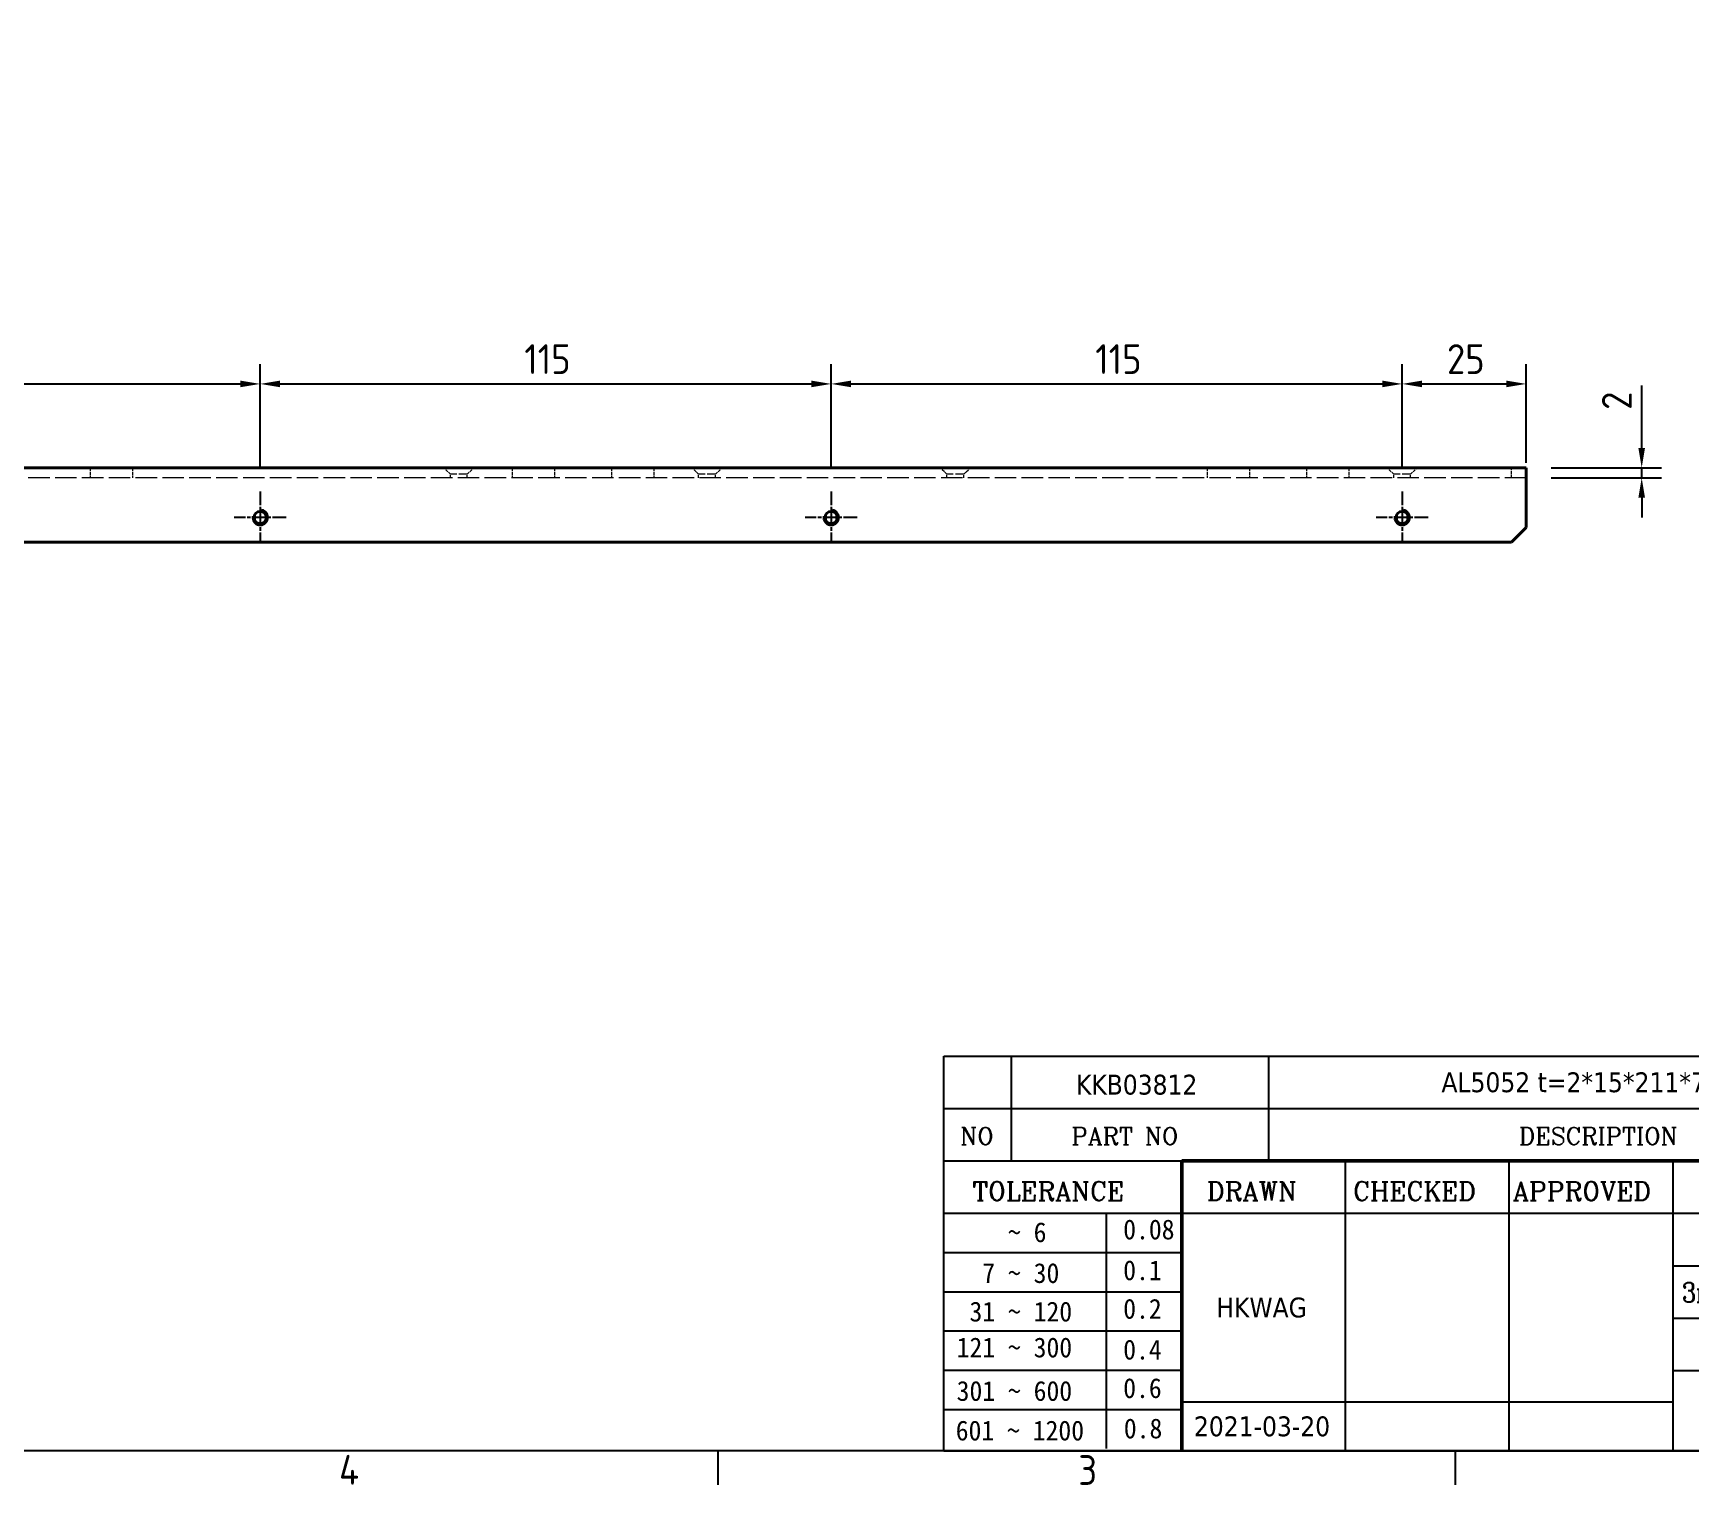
# Model space of a CAD drawing. Header units: millimetres. Extents: x 0 to 1188, y 0 to 840.
# Drawn here: x 604.6 to 938.3, y 13.2 to 305.6 of the extents above; entities that cross this region are included whole.
import ezdxf
from ezdxf.enums import TextEntityAlignment as Align

# ---------------------------------------------------------------- set-up
doc = ezdxf.new("R2010")
doc.units = ezdxf.units.MM
doc.header["$LTSCALE"] = 2
doc.linetypes.add('CHAIN', pattern=[0.35429999999999995, 0.2362, -0.0295, 0.0591, -0.0295])
doc.linetypes.add('DASHED', pattern=[0.2067, 0.1654, -0.0413])
doc.layers.get('0').update_dxf_attribs({"color": 3, "lineweight": 25})
for name, color, linetype, lineweight in [('가려진 것(ISO)', 2, 'DASHED', 18), ('가시적인 것(ISO)', 3, 'Continuous', 40), ('가시적인 좁은 것(ISO)', 3, 'Continuous', 35), ('경계(ISO)', 7, 'Continuous', 25), ('제목(ISO)', 5, 'Continuous', 50), ('중심 표식(ISO)', 1, 'Continuous', 25), ('치수(ISO)', 2, 'Continuous', 25)]:
    doc.layers.add(name, color=color, linetype=linetype, lineweight=lineweight)
doc.styles.add('HAN_291', font='')
doc.styles.add('RC_284', font='ROMANC.shx')
doc.styles.add('RC_287', font='ROMANC.shx')
doc.styles.add('문자 텍스트_M2B', font='isocp.shx')
doc.styles.add('치수 텍스트_PSTEK_POSCO', font='isocp.shx')
doc.styles.add('텍스트 스타일198', font='tahoma.ttf')
doc.styles.add('텍스트 스타일333', font='ROMANC.shx', dxfattribs={"width": 0.800000011920929})
doc.styles.get('HAN_291').set_extended_font_data('GulimChe')
doc.dimstyles.new('치수_PSTEK_POSCO', dxfattribs={"dimscale": 2, "dimtxt": 3, "dimasz": 2, "dimexe": 2, "dimexo": 2.5, "dimgap": 1, "dimtad": 1, "dimrnd": 1e-08, "dimdsep": 46, "dimtxsty": '치수 텍스트_PSTEK_POSCO', "dimcen": 0.09, "dimdle": 10, "dimclrd": 7, "dimclre": 7, "dimclrt": 2, "dimadec": 1, "dimazin": 2, "dimtfac": 1, "dimtmove": 0, "dimatfit": 3, "dimfxl": 0, "dimtolj": 1, "dimlwd": -1, "dimlwe": -1, "dimarcsym": 0})

# ---------------------------------------------------------------- blocks, each defined once
blk = doc.blocks.new('경계 Default Border')
at = {"layer": '경계(ISO)'}
for p, q in [((371.25, 10), (371.25, 6.599999666213989)), ((445.4999923706055, 10), (445.4999923706055, 6.599999666213989))]:
    blk.add_line(p, q, dxfattribs=at)
at = {"layer": '경계(ISO)', "flags": 128}
blk.add_lwpolyline([(10, 10), (10, 410), (584.0000152587891, 410), (584.0000152587891, 10), (10, 10)], dxfattribs=at)
at = {"layer": '경계(ISO)', "color": 2, "char_height": 3.00000011920929, "attachment_point": 7, "style": '문자 텍스트_M2B'}
for s, insert in [('4', (333.0984701308117, 6.59999988079071)), ('3', (407.5435395229536, 6.57139439638704))]:
    blk.add_mtext(s, dxfattribs=dict(at, insert=insert))
blk = doc.blocks.new('제목 블록 PSTEK')
at = {"color": 180}
for p, q in [((182.475792979055, 11.79100474011392), (182.4757929790549, 51.56524660363496)), ((182.4757929790549, 51.56524660363496), (372.4757929537551, 51.56524660363496)), ((189.2651435055721, 51.56524660363496), (189.2651435055722, 41.00524660363494)), ((215.2152739891528, 41.00524660363494), (215.2152739891528, 51.56524660363496)), ((182.475792979055, 46.2852466036349), (372.4757929537551, 46.28524660363492)), ((182.475792979055, 41.00524660363493), (206.451475290024, 41.00524660363493)), ((222.9401812389276, 11.79100474011392), (222.9401812389276, 41.00524660363494)), ((239.4288871878316, 11.79100474011392), (239.4288871878316, 41.00524660363494)), ((255.9175931367356, 11.79100474011392), (255.9175931367356, 41.00524660363494)), ((182.475792979055, 35.72524660363497), (206.451475290024, 35.72524660363497)), ((198.8621818849491, 12.02524660363491), (198.8621818849491, 35.72524660363497)), ((206.451475290024, 35.72524660363497), (372.4757929537551, 35.72524660363497)), ((182.475792979055, 31.77524660363492), (206.451475290024, 31.77524660363492)), ((255.917593136736, 30.44524660363498), (372.4757929537552, 30.44524660363501)), ((182.475792979055, 27.82524660363487), (206.451475290024, 27.82524660363487)), ((255.9175931367359, 25.16524660363502), (372.4757929537552, 25.165246603635)), ((182.475792979055, 23.87524660363505), (206.451475290024, 23.87524660363505)), ((182.475792979055, 19.92524660363478), (206.451475290024, 19.92524660363478)), ((255.9175931367359, 19.88524660363481), (310.0881549537553, 19.88524660363481)), ((206.451475290024, 16.74100474011396), (255.9175931367359, 16.74100474011396)), ((182.475792979055, 15.97524660363496), (206.451475290024, 15.97524660363496)), ((182.475792979055, 11.79100474011392), (372.4757929537551, 11.79100474011389))]:
    blk.add_line(p, q, dxfattribs=at)
at = {"color": 7, "lineweight": 50}
for p, q in [((206.4514752900237, 11.79100474011392), (206.4514752900237, 41.00524660363494)), ((206.451475290024, 41.00524660363494), (372.4757929537551, 41.00524660363496))]:
    blk.add_line(p, q, dxfattribs=at)
at = {"layer": '제목(ISO)', "lineweight": 18}
blk.add_line((182.475792979055, 35.72500474011393), (182.475792979055, 11.79100474011392), dxfattribs=at)
at = {"color": 2}
for s, height, style, p in [('NO', 1.742399930953979, 'RC_284', (184.135398793432, 42.62317362549192)), ('PART NO', 1.742399930953979, 'RC_284', (195.3359407378685, 42.62317362549192)), ('DESCRIPTION', 1.742399930953979, 'RC_284', (240.4025565652523, 42.62317362549192)), (' TOLERANCE', 1.899999976158142, 'RC_287', (184.0872874387979, 37.00893196870329)), ('DRAWN', 1.899999976158142, 'RC_287', (208.9766620976279, 37.00893196870329)), ('CHECKED', 1.899999976158142, 'RC_287', (223.6856844514997, 37.00893196870329)), ('APPROVED', 1.899999976158142, 'RC_287', (239.7795453577791, 37.00893196870329)), ('0.08', 2.000000029802322, 'HAN_291', (200.5467345600617, 33.09873600004101)), ('    ~ 6', 2.000000029802322, 'HAN_291', (183.7721304966814, 32.8176515608431)), ('  7 ~ 30', 2.000000029802322, 'HAN_291', (183.7721304966814, 28.70538114822415)), ('0.1', 2.000000029802322, 'HAN_291', (200.5467345600617, 28.98646558742206)), (' 31 ~ 120', 2.000000029802322, 'HAN_291', (183.7721304966814, 24.82628181916237)), ('0.2', 2.000000029802322, 'HAN_291', (200.5467345600617, 25.10736625836028)), ('121 ~ 300', 2.000000029802322, 'HAN_291', (183.7721304966814, 21.21401206133254)), ('0.4', 2.000000029802322, 'HAN_291', (200.5467345600617, 20.99509650053045)), ('301 ~ 600', 2.000000029802322, 'HAN_291', (183.7721304966814, 16.83491273227077)), ('0.6', 2.000000029802322, 'HAN_291', (200.5467345600617, 17.11599717146868)), ('0.8', 2.000000029802322, 'HAN_291', (200.6097246063884, 13.05732192299702)), ('601 ~ 1200', 2.000000029802322, 'HAN_291', (183.6802025156883, 12.84759660881125))]:
    blk.add_text(s, height=height, dxfattribs=dict(at, style=style)).set_placement(p)
at = {"color": 2, "style": '텍스트 스타일333', "width": 0.7999999523162842}
blk.add_text('3rd ANGLE PROJ.', height=2.000000029802322, dxfattribs=at).set_placement((256.8430306642954, 26.76148381654429))
at = {"layer": '제목(ISO)', "color": 7, "style": '텍스트 스타일198'}
for tag, p in [('설명_001', (232.6018042868355, 47.92245856837096)), ('재질_001', (290.6002202955571, 47.92524659519488)), ('질량\\P3;_001', (350.3046145979153, 48.1643332325385)), ('부품_번호_001', (195.7950737854893, 47.68004260673702)), ("3._Q'TY_001", (312.7528515031639, 47.92524658873381)), ('1._MODEL_NAME_001', (328.0471947388506, 37.34308406982311)), ('제목_001', (335.5349605824892, 32.12134217035067)), ('부품_번호_001', (334.4543140387212, 26.8052465951949)), ('설계자_001', (209.9396160013646, 25.23446884679021)), ('프로젝트_001', (271.6304945365308, 16.57270180080504)), ('시트_크기_001', (260.7896290458918, 14.81730632141838)), ('작성_날짜_001', (207.6723224966676, 13.26600473167383)), ('프로젝트_002', (286.6403537393983, 13.14882256215354))]:
    blk.add_attdef(tag, p, '', height=2.000000029802322, dxfattribs=at)
for tag, p in [('4._COLOR', (327.6805273250926, 48.92524660363493)), ('점검자', (231.1845342133799, 26.23312567187446)), ('엔지니어링_승인자', (247.673240162284, 26.23312567187446)), ('점검_날짜', (231.1845342133799, 14.26600474011394)), ('엔지니어링_승인_날짜', (247.6732401622839, 14.26600474011394))]:
    blk.add_attdef(tag, text='', height=2.000000029802322, dxfattribs=at).set_placement(p, align=Align.MIDDLE_CENTER)
blk = doc.blocks.new('*D47')
at = {"layer": 'Defpoints', "color": 0, "transparency": 16777216}
for p in [(650.3284840395969, 234.9279904494905), (540.3284840395968, 213.2537299823792), (650.3284840395969, 213.2537299823792)]:
    blk.add_point(p, dxfattribs=at)
at = {"layer": '치수(ISO)', "color": 7, "transparency": 16777216}
for p, q in [((540.3284840395968, 218.2537299823792), (540.3284840395968, 238.9279904494905)), ((650.3284840395969, 218.2537299823792), (650.3284840395969, 238.9279904494905)), ((544.3284840395968, 234.9279904494905), (646.3284840395969, 234.9279904494905))]:
    blk.add_line(p, q, dxfattribs=at)
for points in [[(544.3284840395968, 235.5946571161572), (544.3284840395968, 234.2613237828239), (540.3284840395968, 234.9279904494905)], [(646.3284840395969, 235.5946571161572), (646.3284840395969, 234.2613237828239), (650.3284840395969, 234.9279904494905)]]:
    blk.add_solid(points, dxfattribs=at)
at = {"layer": '치수(ISO)', "color": 2, "transparency": 16777216, "insert": (591.1461218348725, 239.9279904494905), "char_height": 6, "attachment_point": 4, "style": '치수 텍스트_PSTEK_POSCO'}
blk.add_mtext('\\A1;110', dxfattribs=at)
blk = doc.blocks.new('*D48')
at = {"layer": 'Defpoints', "color": 0, "transparency": 16777216}
for p in [(765.3284840395969, 234.9279904494905), (650.3284840395969, 213.2537299823792), (765.3284840395969, 213.2537299823792)]:
    blk.add_point(p, dxfattribs=at)
at = {"layer": '치수(ISO)', "color": 7, "transparency": 16777216}
for p, q in [((650.3284840395969, 218.2537299823792), (650.3284840395969, 238.9279904494905)), ((765.3284840395969, 218.2537299823792), (765.3284840395969, 238.9279904494905)), ((654.3284840395969, 234.9279904494905), (761.3284840395969, 234.9279904494905))]:
    blk.add_line(p, q, dxfattribs=at)
for points in [[(654.3284840395969, 235.5946571161572), (654.3284840395969, 234.2613237828238), (650.3284840395969, 234.9279904494905)], [(761.3284840395969, 235.5946571161572), (761.3284840395969, 234.2613237828238), (765.3284840395969, 234.9279904494905)]]:
    blk.add_solid(points, dxfattribs=at)
at = {"layer": '치수(ISO)', "color": 2, "transparency": 16777216, "insert": (703.5242199708849, 239.9279904494905), "char_height": 6, "attachment_point": 4, "style": '치수 텍스트_PSTEK_POSCO'}
blk.add_mtext('\\A1;115', dxfattribs=at)
blk = doc.blocks.new('*D49')
at = {"layer": 'Defpoints', "color": 0, "transparency": 16777216}
for p in [(880.3284840395969, 234.9279904494905), (765.3284840395969, 213.2537299823792), (880.3284840395969, 213.2537299823792)]:
    blk.add_point(p, dxfattribs=at)
at = {"layer": '치수(ISO)', "color": 7, "transparency": 16777216}
for p, q in [((765.3284840395969, 218.2537299823792), (765.3284840395969, 238.9279904494905)), ((880.3284840395969, 218.2537299823792), (880.3284840395969, 238.9279904494905)), ((769.3284840395969, 234.9279904494905), (876.3284840395969, 234.9279904494905))]:
    blk.add_line(p, q, dxfattribs=at)
for points in [[(769.3284840395969, 235.5946571161572), (769.3284840395969, 234.2613237828238), (765.3284840395969, 234.9279904494905)], [(876.3284840395969, 235.5946571161572), (876.3284840395969, 234.2613237828238), (880.3284840395969, 234.9279904494905)]]:
    blk.add_solid(points, dxfattribs=at)
at = {"layer": '치수(ISO)', "color": 2, "transparency": 16777216, "insert": (818.5242199708849, 239.9279904494905), "char_height": 6, "attachment_point": 4, "style": '치수 텍스트_PSTEK_POSCO'}
blk.add_mtext('\\A1;115', dxfattribs=at)
blk = doc.blocks.new('*D50')
at = {"layer": 'Defpoints', "color": 0, "transparency": 16777216}
for p in [(905.3284840395969, 234.9279904494905), (905.3284840395969, 214.0242299823791), (880.3284840395969, 213.2537299823792)]:
    blk.add_point(p, dxfattribs=at)
at = {"layer": '치수(ISO)', "color": 7, "transparency": 16777216}
for p, q in [((880.3284840395969, 218.2537299823792), (880.3284840395969, 238.9279904494905)), ((905.3284840395969, 219.0242299823791), (905.3284840395969, 238.9279904494905)), ((884.3284840395969, 234.9279904494905), (901.3284840395969, 234.9279904494905))]:
    blk.add_line(p, q, dxfattribs=at)
for points in [[(884.3284840395969, 235.5946571161572), (884.3284840395969, 234.2613237828238), (880.3284840395969, 234.9279904494905)], [(901.3284840395969, 235.5946571161572), (901.3284840395969, 234.2613237828238), (905.3284840395969, 234.9279904494905)]]:
    blk.add_solid(points, dxfattribs=at)
at = {"layer": '치수(ISO)', "color": 2, "transparency": 16777216, "insert": (889.3480388685227, 239.9285810006716), "char_height": 6, "attachment_point": 4, "style": '치수 텍스트_PSTEK_POSCO'}
blk.add_mtext('\\A1;25', dxfattribs=at)
blk = doc.blocks.new('*D53')
at = {"layer": 'Defpoints', "color": 0, "transparency": 16777216}
for p in [(905.3284840395969, 218.0242299823803), (928.5774531544791, 218.0242299823803), (905.3284840395969, 216.0242299823797)]:
    blk.add_point(p, dxfattribs=at)
at = {"layer": '치수(ISO)', "color": 7, "transparency": 16777216}
for p, q in [((928.5774531544791, 222.0242299823803), (928.5774531544791, 234.6157225951317)), ((910.3284840395969, 218.0242299823803), (932.5774531544791, 218.0242299823803)), ((928.5774531544791, 216.0242299823797), (928.5774531544791, 218.0242299823803)), ((910.3284840395969, 216.0242299823797), (932.5774531544791, 216.0242299823797)), ((928.5774531544791, 212.0242299823797), (928.5774531544791, 208.0242299823797))]:
    blk.add_line(p, q, dxfattribs=at)
for points in [[(927.9107864878125, 222.0242299823803), (929.2441198211458, 222.0242299823803), (928.5774531544791, 218.0242299823803)], [(927.9107864878125, 212.0242299823797), (929.2441198211458, 212.0242299823797), (928.5774531544791, 216.0242299823797)]]:
    blk.add_solid(points, dxfattribs=at)
at = {"layer": '치수(ISO)', "color": 2, "transparency": 16777216, "insert": (923.5768626032981, 229.7030060596988), "char_height": 6, "attachment_point": 4, "rotation": 90, "style": '치수 텍스트_PSTEK_POSCO'}
blk.add_mtext('\\A1;2', dxfattribs=at)

msp = doc.modelspace()

# ---------------------------------------------------------------- linework, layer by layer
at = {"layer": '가려진 것(ISO)', "ltscale": 1.904596567153931}
for p, q in [((616.0784840395969, 218.0242299824444), (616.0784840395969, 216.0242299824444)), ((624.578484039597, 218.0242299824444), (624.578484039597, 216.0242299824444)), ((701.0784840395969, 218.0242299824444), (701.0784840395969, 216.0242299824443)), ((709.578484039597, 218.0242299824444), (709.578484039597, 216.0242299824443)), ((721.0784840395969, 218.0242299824444), (721.0784840395969, 216.0242299824443)), ((729.578484039597, 218.0242299824444), (729.578484039597, 216.0242299824443)), ((841.0784840395969, 218.0242299824443), (841.0784840395969, 216.0242299824443)), ((849.578484039597, 218.0242299824443), (849.578484039597, 216.0242299824443)), ((861.0784840395969, 218.0242299824443), (861.0784840395969, 216.0242299824443)), ((869.578484039597, 218.0242299824443), (869.578484039597, 216.0242299824443)), ((902.328484039597, 216.0242299824455), (902.328484039597, 218.0242299824455))]:
    msp.add_line(p, q, dxfattribs=at)
at = {"layer": '가려진 것(ISO)', "ltscale": 1.750771045684814}
for p, q in [((688.6284840395969, 216.7242299824371), (687.3284840395969, 218.0242299824371)), ((692.028484039597, 216.7242299824371), (693.3284840395969, 218.0242299824371)), ((738.6284840395969, 216.7242299824429), (737.3284840395969, 218.0242299824428)), ((742.028484039597, 216.7242299824429), (743.3284840395969, 218.0242299824428)), ((788.6284840395969, 216.7242299824371), (787.3284840395968, 218.0242299824371)), ((792.028484039597, 216.7242299824371), (793.3284840395969, 218.0242299824371)), ((878.6284840395969, 216.7242299824371), (877.3284840395969, 218.024229982437)), ((882.028484039597, 216.7242299824371), (883.3284840395969, 218.024229982437))]:
    msp.add_line(p, q, dxfattribs=at)
at = {"layer": '가려진 것(ISO)', "ltscale": 13.0803279876709}
msp.add_line((905.3284840395969, 216.0242299823803), (175.3284840395969, 216.0242299823804), dxfattribs=at)
at = {"layer": '가려진 것(ISO)', "ltscale": 5.086113929748535}
for p, q in [((692.028484039597, 216.7242299824371), (688.6284840395969, 216.7242299824371)), ((742.028484039597, 216.7242299824428), (738.6284840395969, 216.7242299824428)), ((792.028484039597, 216.7242299824371), (788.6284840395969, 216.7242299824371)), ((882.028484039597, 216.724229982437), (878.6284840395969, 216.724229982437))]:
    msp.add_line(p, q, dxfattribs=at)
at = {"layer": '가려진 것(ISO)', "ltscale": 0.6665437817573547}
for p, q in [((688.6284840395969, 216.0242299824371), (688.6284840395969, 216.7242299824371)), ((692.028484039597, 216.0242299824371), (692.028484039597, 216.7242299824371)), ((738.6284840395969, 216.0242299824429), (738.6284840395969, 216.7242299824428)), ((742.028484039597, 216.0242299824429), (742.028484039597, 216.7242299824428)), ((788.6284840395969, 216.0242299824371), (788.6284840395969, 216.7242299824371)), ((792.028484039597, 216.0242299824371), (792.028484039597, 216.7242299824371)), ((878.6284840395969, 216.024229982437), (878.6284840395969, 216.724229982437)), ((882.028484039597, 216.024229982437), (882.028484039597, 216.724229982437))]:
    msp.add_line(p, q, dxfattribs=at)
at = {"layer": '가시적인 것(ISO)'}
for p, q in [((175.3284840395969, 218.0242299823803), (905.3284840395969, 218.0242299823803)), ((905.3284840395969, 214.0242299823791), (905.3284840395969, 218.0242299823803)), ((905.3284840395969, 214.0242299823791), (905.3284840395969, 206.0242299823792)), ((905.3284840395969, 206.0242299823792), (902.3284840395969, 203.0242299823792)), ((902.3284840395969, 203.0242299823792), (178.3284840395969, 203.0242299823792))]:
    msp.add_line(p, q, dxfattribs=at)
for centre in [(650.3284840395969, 208.0242299823792), (765.3284840395969, 208.0242299823792), (880.3284840395969, 208.0242299823792)]:
    msp.add_circle(centre, 1.2295, dxfattribs=at)
at = {"layer": '가시적인 좁은 것(ISO)'}
for centre, radius, start, end in [((650.3284840395969, 208.0242299823792), 1.499999999999998, 170.000000000002, 79.99999999995175), ((765.3284840395969, 208.0242299823792), 1.499999999999999, 170.0000000000046, 79.99999999995175), ((880.3284840395969, 208.0242299823792), 1.50000000000001, 169.9999999999993, 79.9999999999464)]:
    msp.add_arc(centre, radius, start, end, dxfattribs=at)
at = {"layer": '중심 표식(ISO)', "linetype": 'CHAIN', "ltscale": 5.810959339141846}
for p, q in [((650.3284840395969, 213.2537299823792), (650.3284840395969, 202.7947299823791)), ((765.3284840395969, 213.2537299823792), (765.3284840395969, 202.7947299823792)), ((880.3284840395969, 213.2537299823792), (880.3284840395969, 202.7947299823792)), ((655.5579840395968, 208.0242299823792), (645.098984039597, 208.0242299823792)), ((770.5579840395968, 208.0242299823792), (760.098984039597, 208.0242299823792)), ((885.5579840395968, 208.0242299823792), (875.098984039597, 208.0242299823792))]:
    msp.add_line(p, q, dxfattribs=at)

# ---------------------------------------------------------------- block references
at = {"xscale": 2, "yscale": 2, "zscale": 2}
msp.add_blockref('경계 Default Border', (0, 0), dxfattribs=at)
ref = msp.add_blockref('제목 블록 PSTEK', (423.0484140924897, -3.58200948022779), dxfattribs=dict(xscale=2, yscale=2, zscale=2))
ref.add_attrib('설계자_001', 'HKWAG', (842.9276460952188, 46.88692821335263), dxfattribs={"layer": '제목(ISO)', "color": 7, "height": 4.000000059604645, "style": '텍스트 스타일198'})
ref.add_attrib('작성_날짜_001', '2021-03-20', (838.3930590858249, 22.94999998311987), dxfattribs={"layer": '제목(ISO)', "color": 7, "height": 4.000000059604645, "style": '텍스트 스타일198'})
ref.add_attrib('설명_001', 'AL5052 t=2*15*211*730', (888.2520226661608, 92.26290765651414), dxfattribs={"layer": '제목(ISO)', "color": 7, "height": 4.000000059604645, "style": '텍스트 스타일198'})
ref.add_attrib('부품_번호_001', 'KKB03812', (814.6385616634681, 91.77807573324625), dxfattribs={"layer": '제목(ISO)', "color": 7, "height": 4.000000059604645, "style": '텍스트 스타일198'})

# ---------------------------------------------------------------- dimensions: what is measured, and where the dimension line sits
at = {"layer": '치수(ISO)', "color": 7}
for base, p1, p2, angle, override, picture, middle in [((650.3284840395969, 234.9279904494905), (540.3284840395968, 213.2537299823792), (650.3284840395969, 213.2537299823792), 180, {"dimdec": 2, "dimtp": 0, "dimtm": -0, "dimtdec": 2, "dimtofl": 0, "dimatfit": 1}, '*D47', (595.3484840395969, 234.9279904494905)), ((765.3284840395969, 234.9279904494905), (650.3284840395969, 213.2537299823792), (765.3284840395969, 213.2537299823792), 180, {"dimdec": 2, "dimtp": 0, "dimtm": -0, "dimtdec": 2, "dimtofl": 0, "dimatfit": 1}, '*D48', (707.8484840395969, 234.9279904494905)), ((880.3284840395969, 234.9279904494905), (765.3284840395969, 213.2537299823792), (880.3284840395969, 213.2537299823792), 180, {"dimdec": 2, "dimtp": 0, "dimtm": -0, "dimtdec": 2, "dimtofl": 0, "dimatfit": 1}, '*D49', (822.8484840395969, 234.9279904494905)), ((905.3284840395969, 234.9279904494905), (880.3284840395969, 213.2537299823792), (905.3284840395969, 214.0242299823791), 180, {"dimdec": 2, "dimtp": 0, "dimtm": -0, "dimtdec": 2, "dimtofl": 0, "dimatfit": 1}, '*D50', (892.8484840395969, 234.9279904494905)), ((928.5774531544791, 218.0242299823803), (905.3284840395969, 216.0242299823797), (905.3284840395969, 218.0242299823803), 90, {"dimdec": 2, "dimtp": 0, "dimtm": -0, "dimtdec": 2, "dimtofl": 1, "dimatfit": 1}, '*D53', (928.5774531544791, 231.1593643274153))]:
    dim = msp.add_linear_dim(base=base, p1=p1, p2=p2, angle=angle, dimstyle='치수_PSTEK_POSCO', override=override, dxfattribs=at)
    dim.commit()
    dim.dimension.update_dxf_attribs({"geometry": picture, "text_midpoint": middle, "dimtype": 160})

doc.saveas('drawing.dxf')
